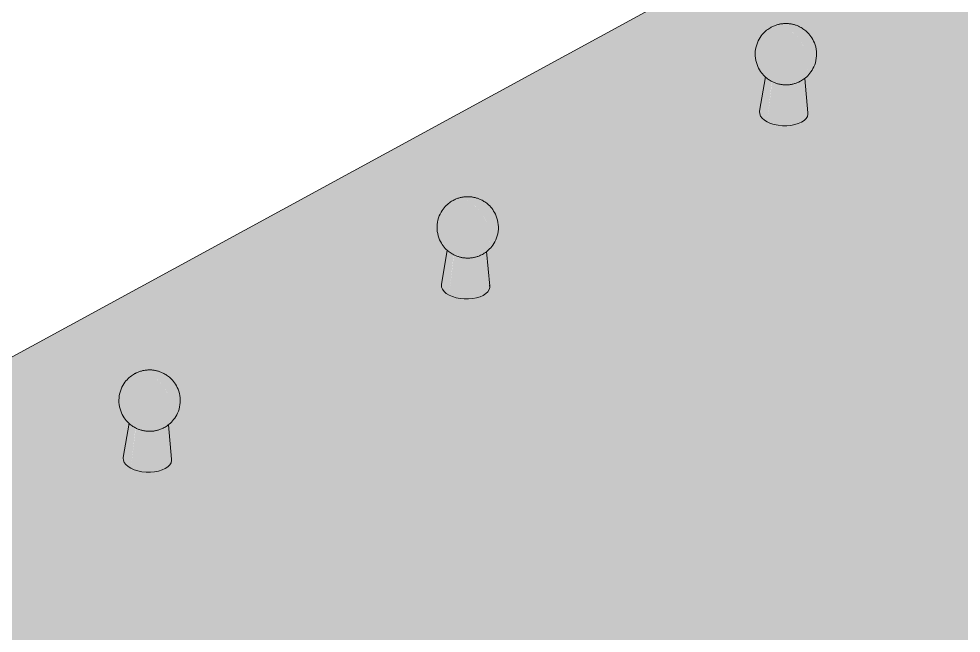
# Model space of a CAD drawing. Header units: inches. Extents: x 27328 to 120839, y -4075 to 4147.
# Drawn here: x 31313 to 31897, y 1492 to 1872 of the extents above; entities that cross this region are included whole.
import ezdxf

# ---------------------------------------------------------------- set-up
doc = ezdxf.new("R2010")
doc.units = ezdxf.units.IN
doc.header["$MEASUREMENT"] = 0
doc.layers.add('A-GENM', color=13, linetype='Continuous', lineweight=9)
doc.layers.add('A-ROOF', color=132, linetype='Continuous', lineweight=9)

# ---------------------------------------------------------------- blocks, each defined once
blk = doc.blocks.new('turbine vent - turbine vent-625927-Axon - Looking North East')
at = {"layer": 'A-GENM'}
for points in [[(33167.63, 2582.29), (33170.26, 2582.52), (33174.26, 2583.39), (33177.45, 2585.05), (33178.8, 2586.29), (33179.65, 2587.38), (33180.58, 2589.33), (33181.18, 2591.63), (33181.42, 2594), (33181.34, 2596.5), (33180.92, 2599.22), (33180.17, 2601.99), (33179.11, 2604.73), (33176.79, 2608.92), (33175.71, 2610.47), (33173.85, 2612.7), (33170.9, 2615.39), (33169.27, 2616.52), (33166.74, 2617.82), (33165.45, 2618.28), (33163.48, 2618.69), (33161.54, 2618.73), (33159.68, 2618.34), (33157.3, 2617.04), (33155.33, 2615.63), (33152.81, 2613.06), (33150.45, 2609.34), (33149.59, 2607.23), (33148.94, 2604.83), (33148.75, 2602.85), (33148.58, 2600.04), (33148.83, 2597.92), (33149.43, 2595.46), (33150.57, 2592.83), (33151.73, 2590.72), (33154.39, 2587.53), (33156.43, 2585.75), (33159.16, 2584.19), (33161.22, 2583.33), (33164.79, 2582.5), (33167.4, 2582.31)], [(33176.95, 2584.64), (33179.65, 2586.61), (33182.34, 2589.28), (33184.63, 2592.95), (33185.07, 2593.95), (33186.12, 2597.77), (33186.38, 2599.15), (33186.28, 2603.77), (33185.4, 2607.44), (33184.53, 2609.56), (33182.44, 2612.89), (33179.82, 2615.51), (33177.29, 2617.33), (33174.54, 2618.79), (33169.68, 2619.9), (33167.92, 2620.12), (33166.93, 2619.98), (33164.43, 2619.84), (33162.11, 2619.25), (33159.84, 2618.42), (33162.61, 2618.73), (33164.37, 2618.54), (33166.98, 2617.71), (33169.31, 2616.49), (33171.61, 2614.82), (33173.67, 2612.89), (33174.36, 2612.18), (33177.32, 2608.09), (33178.48, 2605.98), (33179.11, 2604.73), (33180.17, 2601.99), (33180.92, 2599.22), (33181.34, 2596.5), (33181.42, 2593.89), (33181.16, 2591.47), (33180.56, 2589.28), (33179.65, 2587.38), (33178.25, 2585.68), (33177.1, 2584.76)], [(33156, 2559.23), (33158.84, 2584.35), (33156.17, 2585.92), (33154.86, 2587.11), (33151.26, 2565.6), (33151.35, 2564.21), (33151.89, 2562.83), (33153.54, 2560.93), (33155.16, 2559.74)], [(33168.05, 2556.83), (33170.9, 2557.11), (33173.03, 2557.51), (33175.25, 2558.19), (33177.19, 2559.07), (33178.8, 2560.12), (33180.03, 2561.32), (33180.84, 2562.62), (33181.2, 2563.99), (33181.11, 2565.38), (33179.07, 2586.06), (33178.1, 2585.4), (33175.85, 2584.13), (33173.03, 2583.04), (33170.9, 2582.63), (33167.63, 2582.29), (33163.17, 2582.83), (33159.79, 2583.87), (33158.96, 2584.14), (33156, 2559.23), (33158.06, 2558.32), (33160.37, 2557.6), (33162.85, 2557.11), (33165.44, 2556.85), (33167.97, 2556.83)]]:
    blk.add_hatch(color=256, dxfattribs=at).paths.add_polyline_path(points, flags=0)
for p, q in [((33154.84, 2587.13), (33151.29, 2565.88)), ((33181.2, 2564.8), (33179.2, 2586.19))]:
    blk.add_line(p, q, dxfattribs=at)
for points in [[(33176.62, 2584.45, 0), (33176.04, 2584.15, 0), (33175.48, 2583.88, 0), (33174.93, 2583.64, 0), (33174.39, 2583.42, 0), (33173.88, 2583.23, 0), (33173.37, 2583.06, 0), (33172.88, 2582.91, 0), (33172.4, 2582.78, 0), (33171.93, 2582.66, 0), (33171.47, 2582.56, 0), (33171.02, 2582.47, 0), (33170.58, 2582.39, 0), (33170.15, 2582.32, 0), (33169.72, 2582.27, 0), (33169.3, 2582.22, 0), (33168.88, 2582.19, 0), (33168.47, 2582.17, 0), (33168.06, 2582.15, 0), (33167.65, 2582.14, 0), (33167.25, 2582.15, 0), (33166.85, 2582.16, 0), (33166.44, 2582.17, 0), (33166.04, 2582.2, 0), (33165.63, 2582.24, 0), (33165.23, 2582.28, 0), (33164.82, 2582.34, 0), (33164.4, 2582.4, 0), (33163.99, 2582.48, 0), (33163.56, 2582.56, 0), (33163.13, 2582.66, 0), (33162.7, 2582.77, 0), (33162.26, 2582.89, 0), (33161.81, 2583.03, 0), (33161.35, 2583.18, 0), (33160.88, 2583.35, 0), (33160.4, 2583.54, 0), (33159.91, 2583.74, 0), (33159.4, 2583.97, 0), (33158.89, 2584.23, 0), (33158.36, 2584.51, 0), (33157.81, 2584.82, 0), (33157.26, 2585.17, 0), (33156.68, 2585.55, 0), (33156.1, 2585.97, 0), (33155.5, 2586.44, 0), (33154.89, 2586.96, 0), (33154.28, 2587.54, 0), (33153.65, 2588.17, 0), (33153.03, 2588.88, 0), (33152.41, 2589.65, 0), (33151.8, 2590.5, 0), (33151.21, 2591.43, 0), (33150.65, 2592.44, 0), (33150.13, 2593.54, 0), (33149.66, 2594.71, 0), (33149.26, 2595.96, 0), (33148.94, 2597.27, 0), (33148.7, 2598.64, 0), (33148.57, 2600.05, 0), (33148.54, 2601.47, 0), (33148.62, 2602.9, 0), (33148.8, 2604.31, 0), (33149.09, 2605.68, 0), (33149.46, 2607, 0), (33149.92, 2608.25, 0), (33150.44, 2609.43, 0), (33151.01, 2610.52, 0), (33151.63, 2611.53, 0), (33152.27, 2612.46, 0), (33152.94, 2613.3, 0), (33153.61, 2614.07, 0), (33154.29, 2614.76, 0), (33154.96, 2615.38, 0), (33155.62, 2615.94, 0), (33156.27, 2616.44, 0), (33156.91, 2616.89, 0), (33157.53, 2617.29, 0), (33158.14, 2617.65, 0), (33158.46, 2617.83, 0)], [(33176.62, 2584.45, 0), (33177.22, 2584.79, 0), (33177.83, 2585.17, 0), (33178.46, 2585.6, 0), (33179.1, 2586.07, 0), (33179.76, 2586.6, 0), (33180.43, 2587.18, 0), (33181.1, 2587.84, 0), (33181.77, 2588.56, 0), (33182.44, 2589.36, 0), (33183.1, 2590.24, 0), (33183.73, 2591.21, 0), (33184.33, 2592.26, 0), (33184.88, 2593.39, 0), (33185.38, 2594.6, 0), (33185.8, 2595.89, 0), (33186.13, 2597.23, 0), (33186.37, 2598.62, 0), (33186.51, 2600.04, 0), (33186.53, 2601.47, 0), (33186.46, 2602.89, 0), (33186.28, 2604.28, 0), (33186, 2605.63, 0), (33185.64, 2606.91, 0), (33185.21, 2608.13, 0), (33184.71, 2609.26, 0), (33184.17, 2610.32, 0), (33183.6, 2611.29, 0), (33183, 2612.19, 0), (33182.38, 2613, 0), (33181.76, 2613.74, 0), (33181.14, 2614.41, 0), (33180.51, 2615.02, 0), (33179.9, 2615.57, 0), (33179.3, 2616.07, 0), (33178.71, 2616.51, 0), (33178.13, 2616.92, 0), (33177.56, 2617.28, 0), (33177.01, 2617.61, 0), (33176.47, 2617.91, 0), (33175.95, 2618.18, 0), (33175.44, 2618.42, 0), (33174.94, 2618.64, 0), (33174.45, 2618.84, 0), (33173.98, 2619.02, 0), (33173.51, 2619.18, 0), (33173.06, 2619.32, 0), (33172.61, 2619.45, 0), (33172.17, 2619.57, 0), (33171.74, 2619.67, 0), (33171.32, 2619.76, 0), (33170.9, 2619.84, 0), (33170.48, 2619.91, 0), (33170.07, 2619.97, 0), (33169.66, 2620.02, 0), (33169.26, 2620.07, 0), (33168.85, 2620.1, 0), (33168.45, 2620.12, 0), (33168.04, 2620.14, 0), (33167.64, 2620.14, 0), (33167.23, 2620.14, 0), (33166.83, 2620.13, 0), (33166.42, 2620.11, 0), (33166, 2620.08, 0), (33165.58, 2620.04, 0), (33165.16, 2619.99, 0), (33164.73, 2619.93, 0), (33164.29, 2619.86, 0), (33163.85, 2619.78, 0), (33163.39, 2619.69, 0), (33162.93, 2619.58, 0), (33162.46, 2619.45, 0), (33161.97, 2619.31, 0), (33161.47, 2619.15, 0), (33160.96, 2618.97, 0), (33160.44, 2618.77, 0), (33159.9, 2618.54, 0), (33159.34, 2618.28, 0), (33158.77, 2618, 0), (33158.46, 2617.83, 0)], [(33156, 2559.23, 0), (33154.25, 2560.3, 0), (33152.87, 2561.52, 0), (33151.89, 2562.83, 0), (33151.35, 2564.21, 0), (33151.26, 2565.6, 0), (33151.29, 2565.88, 0)], [(33181.11, 2565.38, 0), (33181.2, 2563.99, 0), (33180.84, 2562.62, 0), (33180.03, 2561.32, 0), (33178.8, 2560.12, 0), (33177.19, 2559.07, 0), (33175.25, 2558.19, 0), (33173.03, 2557.51, 0), (33170.61, 2557.05, 0), (33168.05, 2556.83, 0), (33165.44, 2556.85, 0), (33162.85, 2557.11, 0), (33160.37, 2557.6, 0), (33158.06, 2558.32, 0), (33156, 2559.23, 0)]]:
    blk.add_polyline3d(points, dxfattribs=at)

msp = doc.modelspace()

# ---------------------------------------------------------------- hatches: boundary and pattern name
at = {"layer": 'A-ROOF'}
h = msp.add_hatch(color=256, dxfattribs=at)
h.paths.add_polyline_path([(31934.19, 989.82), (34127.99, 2183.68), (33177.28, 2679.98), (30983.48, 1486.12), (31910.6, 1002.13)], flags=0)
h.paths.add_polyline_path([(31197.39, 1484.4), (31194.13, 1484.48), (31189.97, 1485.12), (31188.52, 1485.54), (31186.21, 1486.41), (31185.03, 1486.98), (31183.55, 1487.91), (31182.21, 1489.09), (31180.94, 1491.13), (31180.68, 1491.77), (31180.68, 1493.71), (31184.1, 1514.76), (31182.24, 1516.73), (31180.32, 1519.64), (31179.43, 1521.25), (31178.39, 1524.59), (31177.97, 1527.16), (31177.97, 1528.46), (31178.53, 1533.62), (31180.07, 1537.49), (31181.13, 1539.19), (31183.02, 1541.62), (31185.85, 1544.12), (31189.53, 1546.23), (31194.64, 1547.56), (31195.78, 1547.56), (31201.17, 1547.2), (31205.82, 1545.38), (31208.8, 1543.37), (31211.12, 1541.19), (31212.68, 1539.2), (31214.5, 1535.64), (31215.34, 1532.83), (31215.78, 1530.43), (31215.48, 1525.45), (31214.79, 1522.73), (31213.62, 1519.75), (31211.5, 1516.59), (31208.53, 1513.74), (31210.54, 1491.55), (31210.17, 1490.19), (31208.77, 1488.3), (31207.63, 1487.36), (31206.53, 1486.64), (31203.11, 1485.31), (31200.98, 1484.82), (31198.79, 1484.52)], flags=0)
h.paths.add_polyline_path([(31394.46, 1591.64), (31390.16, 1591.83), (31387.04, 1592.36), (31385.59, 1592.78), (31383.28, 1593.65), (31382.1, 1594.23), (31379.95, 1595.74), (31379.27, 1596.33), (31378.29, 1597.64), (31377.75, 1599.02), (31377.75, 1600.95), (31381.16, 1622.01), (31379.31, 1623.97), (31377.38, 1626.88), (31376.08, 1629.6), (31375.45, 1631.83), (31375.03, 1634.4), (31375.04, 1635.7), (31375.59, 1640.86), (31377.13, 1644.73), (31378.19, 1646.44), (31380.08, 1648.86), (31382.92, 1651.36), (31386.7, 1653.51), (31390.84, 1654.65), (31392.23, 1654.82), (31398.23, 1654.44), (31402.79, 1652.68), (31405.87, 1650.62), (31408.18, 1648.44), (31409.75, 1646.44), (31411.57, 1642.88), (31412.41, 1640.08), (31412.83, 1637.23), (31412.55, 1632.69), (31411.86, 1629.97), (31410.69, 1626.99), (31408.57, 1623.83), (31405.59, 1620.99), (31407.6, 1598.8), (31407.24, 1597.43), (31405.83, 1595.55), (31404.7, 1594.6), (31402.52, 1593.39), (31400.18, 1592.55), (31398.05, 1592.06), (31395.15, 1591.7), (31394.7, 1591.66)], flags=0)
h.paths.add_polyline_path([(31591.52, 1698.88), (31587.23, 1699.07), (31584.1, 1699.61), (31582.65, 1700.02), (31580.34, 1700.9), (31578.94, 1701.61), (31577.43, 1702.62), (31576.34, 1703.57), (31575.36, 1704.89), (31574.82, 1706.26), (31574.82, 1708.19), (31578.23, 1729.25), (31576.38, 1731.21), (31574.45, 1734.13), (31573.07, 1737.06), (31572.52, 1739.07), (31572.1, 1741.65), (31572.11, 1742.94), (31572.66, 1748.1), (31574.2, 1751.97), (31575.26, 1753.68), (31577.15, 1756.11), (31579.98, 1758.6), (31583.83, 1760.77), (31587.9, 1761.89), (31589.41, 1762.06), (31595.3, 1761.68), (31599.5, 1760.13), (31602.93, 1757.86), (31605.25, 1755.68), (31606.82, 1753.68), (31608.64, 1750.12), (31609.47, 1747.32), (31609.9, 1744.48), (31609.61, 1739.94), (31608.93, 1737.21), (31607.76, 1734.23), (31605.64, 1731.08), (31602.66, 1728.23), (31604.67, 1706.04), (31604.31, 1704.67), (31602.9, 1702.79), (31601.76, 1701.84), (31599.59, 1700.64), (31597.25, 1699.79), (31595.12, 1699.3), (31592.21, 1698.95), (31591.76, 1698.91)], flags=0)
h.paths.add_polyline_path([(31788.59, 1806.13), (31785.33, 1806.21), (31781.17, 1806.85), (31779.72, 1807.27), (31777.41, 1808.14), (31776.23, 1808.71), (31774.75, 1809.64), (31773.4, 1810.82), (31772.43, 1812.13), (31771.88, 1813.5), (31771.88, 1815.44), (31775.3, 1836.49), (31773.44, 1838.46), (31771.52, 1841.37), (31770.14, 1844.3), (31769.59, 1846.32), (31769.17, 1848.89), (31769.17, 1850.19), (31769.73, 1855.35), (31771.26, 1859.22), (31772.33, 1860.92), (31774.21, 1863.35), (31777.05, 1865.85), (31780.9, 1868.01), (31785.84, 1869.29), (31786.47, 1869.3), (31792.37, 1868.92), (31796.57, 1867.38), (31799.62, 1865.42), (31802.32, 1862.92), (31803.88, 1860.93), (31805.7, 1857.37), (31806.54, 1854.56), (31806.96, 1851.61), (31806.68, 1847.18), (31805.99, 1844.45), (31804.82, 1841.48), (31802.7, 1838.32), (31799.73, 1835.47), (31801.74, 1813.28), (31801.37, 1811.92), (31799.97, 1810.03), (31798.83, 1809.09), (31797.73, 1808.37), (31794.31, 1807.04), (31792.18, 1806.55), (31789.99, 1806.25)], flags=0)
h.paths.add_polyline_path([(31985.65, 1913.37), (31981.36, 1913.56), (31978.24, 1914.09), (31976.79, 1914.51), (31974.48, 1915.38), (31973.29, 1915.96), (31971.56, 1917.11), (31970.47, 1918.06), (31969.49, 1919.37), (31968.95, 1920.75), (31968.95, 1922.68), (31972.36, 1943.74), (31970.51, 1945.7), (31968.58, 1948.61), (31967.2, 1951.54), (31966.65, 1953.56), (31966.23, 1956.13), (31966.24, 1957.43), (31966.79, 1962.59), (31968.33, 1966.46), (31969.39, 1968.17), (31971.28, 1970.59), (31974.11, 1973.09), (31977.96, 1975.26), (31982.9, 1976.54), (31983.54, 1976.55), (31989.43, 1976.17), (31993.99, 1974.41), (31997.07, 1972.35), (31999.38, 1970.17), (32000.95, 1968.17), (32002.77, 1964.61), (32003.6, 1961.81), (32004.03, 1958.96), (32003.74, 1954.42), (32003.06, 1951.7), (32001.89, 1948.72), (31999.77, 1945.56), (31996.79, 1942.72), (31998.8, 1920.53), (31998.44, 1919.16), (31997.03, 1917.28), (31995.9, 1916.33), (31993.72, 1915.12), (31991.38, 1914.28), (31989.25, 1913.79), (31986.35, 1913.43), (31985.9, 1913.39)], flags=0)
h.paths.add_polyline_path([(32182.72, 2020.61), (32178.42, 2020.8), (32175.3, 2021.34), (32173.85, 2021.75), (32171.21, 2022.77), (32170.36, 2023.2), (32168.62, 2024.35), (32167.54, 2025.3), (32166.56, 2026.62), (32166.02, 2027.99), (32166.02, 2029.92), (32169.43, 2050.98), (32167.58, 2052.94), (32165.65, 2055.86), (32164.27, 2058.79), (32163.69, 2060.92), (32163.3, 2063.38), (32163.31, 2064.67), (32163.86, 2069.83), (32165.4, 2073.7), (32166.46, 2075.41), (32168.35, 2077.84), (32171.18, 2080.33), (32174.96, 2082.48), (32179.97, 2083.78), (32180.6, 2083.79), (32186.5, 2083.41), (32191.05, 2081.65), (32194.13, 2079.59), (32196.45, 2077.41), (32198.01, 2075.41), (32199.84, 2071.85), (32200.67, 2069.05), (32201.1, 2066.2), (32200.81, 2061.67), (32200.13, 2058.94), (32198.95, 2055.96), (32196.84, 2052.81), (32193.86, 2049.96), (32195.87, 2027.77), (32195.51, 2026.4), (32194.1, 2024.52), (32192.96, 2023.57), (32190.79, 2022.37), (32188.44, 2021.52), (32186.32, 2021.03), (32183.41, 2020.67), (32182.96, 2020.64)], flags=0)
h.paths.add_polyline_path([(32379.79, 2127.86), (32374.92, 2128.1), (32372.37, 2128.58), (32370.92, 2129), (32368.61, 2129.87), (32367.43, 2130.44), (32365.95, 2131.37), (32364.6, 2132.55), (32363.63, 2133.86), (32363.08, 2135.23), (32363.08, 2137.17), (32366.5, 2158.22), (32364.64, 2160.18), (32362.71, 2163.1), (32361.34, 2166.03), (32360.79, 2168.05), (32360.37, 2170.62), (32360.37, 2171.92), (32360.93, 2177.07), (32362.46, 2180.94), (32363.53, 2182.65), (32365.41, 2185.08), (32368.25, 2187.58), (32372.1, 2189.74), (32376.17, 2190.87), (32377.56, 2191.04), (32383.56, 2190.65), (32388.24, 2188.83), (32391.2, 2186.83), (32393.52, 2184.65), (32395.08, 2182.65), (32396.9, 2179.09), (32397.74, 2176.29), (32398.18, 2173.89), (32397.88, 2168.91), (32397.19, 2166.18), (32396.02, 2163.21), (32393.16, 2159.33), (32390.93, 2157.2), (32392.94, 2135.01), (32392.57, 2133.65), (32391.17, 2131.76), (32390.03, 2130.82), (32388.93, 2130.1), (32385.51, 2128.77), (32383.38, 2128.28), (32380.48, 2127.92), (32380.03, 2127.88)], flags=0)
h.paths.add_polyline_path([(32576.85, 2235.1), (32572.06, 2235.34), (32569.44, 2235.82), (32567.99, 2236.24), (32565.35, 2237.26), (32564.49, 2237.69), (32562.76, 2238.83), (32561.67, 2239.79), (32560.69, 2241.1), (32560.15, 2242.48), (32560.15, 2244.41), (32563.56, 2265.47), (32561.71, 2267.43), (32559.78, 2270.34), (32558.4, 2273.27), (32557.85, 2275.29), (32557.43, 2277.86), (32557.44, 2279.16), (32557.99, 2284.32), (32559.53, 2288.19), (32560.59, 2289.9), (32562.48, 2292.32), (32565.31, 2294.82), (32569.1, 2296.97), (32574.1, 2298.26), (32574.74, 2298.28), (32580.63, 2297.9), (32584.83, 2296.35), (32587.89, 2294.39), (32590.58, 2291.9), (32592.15, 2289.9), (32593.97, 2286.34), (32594.8, 2283.53), (32595.25, 2281.14), (32594.94, 2276.15), (32594.26, 2273.43), (32593.09, 2270.45), (32590.22, 2266.58), (32587.99, 2264.45), (32590, 2242.26), (32589.64, 2240.89), (32588.23, 2239.01), (32587.09, 2238.06), (32584.92, 2236.85), (32582.58, 2236.01), (32580.45, 2235.52), (32578.25, 2235.22)], flags=0)
h.paths.add_polyline_path([(32773.92, 2342.34), (32769.62, 2342.53), (32766.5, 2343.06), (32765.05, 2343.48), (32762.41, 2344.5), (32761.56, 2344.93), (32759.82, 2346.08), (32758.74, 2347.03), (32757.76, 2348.35), (32757.22, 2349.72), (32757.22, 2351.65), (32760.63, 2372.71), (32758.78, 2374.67), (32756.85, 2377.58), (32755.96, 2379.19), (32754.92, 2382.53), (32754.5, 2385.11), (32754.51, 2386.4), (32755.06, 2391.56), (32756.6, 2395.43), (32757.66, 2397.14), (32759.55, 2399.57), (32762.38, 2402.06), (32766.23, 2404.23), (32771.17, 2405.51), (32771.8, 2405.52), (32777.7, 2405.14), (32782.25, 2403.38), (32784.96, 2401.63), (32787.65, 2399.14), (32789.21, 2397.14), (32791.03, 2393.58), (32791.87, 2390.78), (32792.31, 2388.38), (32792.01, 2383.39), (32791.32, 2380.67), (32790.15, 2377.69), (32788.04, 2374.54), (32785.06, 2371.69), (32787.07, 2349.5), (32786.71, 2348.13), (32785.3, 2346.25), (32784.16, 2345.3), (32781.99, 2344.1), (32779.64, 2343.25), (32777.52, 2342.76), (32774.61, 2342.4), (32774.16, 2342.36)], flags=0)
h.paths.add_polyline_path([(32970.99, 2449.59), (32966.69, 2449.78), (32963.57, 2450.31), (32962.12, 2450.73), (32959.81, 2451.6), (32958.63, 2452.17), (32956.89, 2453.32), (32955.8, 2454.28), (32954.82, 2455.59), (32954.28, 2456.96), (32954.28, 2458.9), (32957.69, 2479.95), (32955.84, 2481.91), (32953.91, 2484.83), (32953.02, 2486.44), (32951.98, 2489.78), (32951.57, 2492.35), (32951.57, 2493.64), (32952.12, 2498.8), (32953.66, 2502.67), (32954.72, 2504.38), (32956.61, 2506.81), (32959.45, 2509.31), (32963.3, 2511.47), (32967.75, 2512.66), (32968.87, 2512.76), (32974.77, 2512.38), (32979.32, 2510.63), (32982.4, 2508.56), (32984.72, 2506.38), (32986.28, 2504.38), (32988.1, 2500.82), (32988.94, 2498.02), (32989.38, 2495.62), (32989.08, 2490.64), (32988.39, 2487.91), (32987.22, 2484.94), (32985.1, 2481.78), (32982.12, 2478.93), (32984.14, 2456.74), (32983.77, 2455.38), (32982.36, 2453.49), (32981.23, 2452.55), (32979.05, 2451.34), (32976.71, 2450.5), (32974.58, 2450.01), (32971.91, 2449.67)], flags=0)
h.paths.add_polyline_path([(33168.05, 2556.83), (33164.79, 2556.91), (33160.63, 2557.55), (33159.19, 2557.97), (33156.87, 2558.84), (33155.69, 2559.42), (33153.54, 2560.93), (33152.87, 2561.52), (33151.89, 2562.83), (33151.35, 2564.21), (33151.35, 2566.14), (33154.76, 2587.2), (33152.91, 2589.16), (33150.98, 2592.07), (33149.6, 2595), (33149.05, 2597.02), (33148.63, 2599.59), (33148.64, 2600.89), (33149.19, 2606.05), (33150.73, 2609.92), (33151.79, 2611.63), (33153.68, 2614.05), (33156.51, 2616.55), (33160.3, 2618.69), (33164.43, 2619.84), (33165.83, 2620.01), (33171.83, 2619.63), (33176.38, 2617.87), (33179.46, 2615.81), (33181.78, 2613.63), (33183.35, 2611.63), (33185.17, 2608.07), (33186, 2605.26), (33186.43, 2602.42), (33186.14, 2597.88), (33185.46, 2595.16), (33184.29, 2592.18), (33182.17, 2589.02), (33179.19, 2586.18), (33181.2, 2563.99), (33180.84, 2562.62), (33179.63, 2560.93), (33178.29, 2559.79), (33177.19, 2559.07), (33173.78, 2557.74), (33171.65, 2557.25), (33169.45, 2556.95)], flags=0)

# ---------------------------------------------------------------- linework, layer by layer
msp.add_line((33177.28, 2679.98), (30983.48, 1486.12), dxfattribs=at)

# ---------------------------------------------------------------- block references
at = {"layer": 'A-GENM'}
for p in [(-1379.46, -750.7), (-1576.53, -857.95), (-1773.6, -965.19)]:
    msp.add_blockref('turbine vent - turbine vent-625927-Axon - Looking North East', p, dxfattribs=at)

doc.saveas('drawing.dxf')
